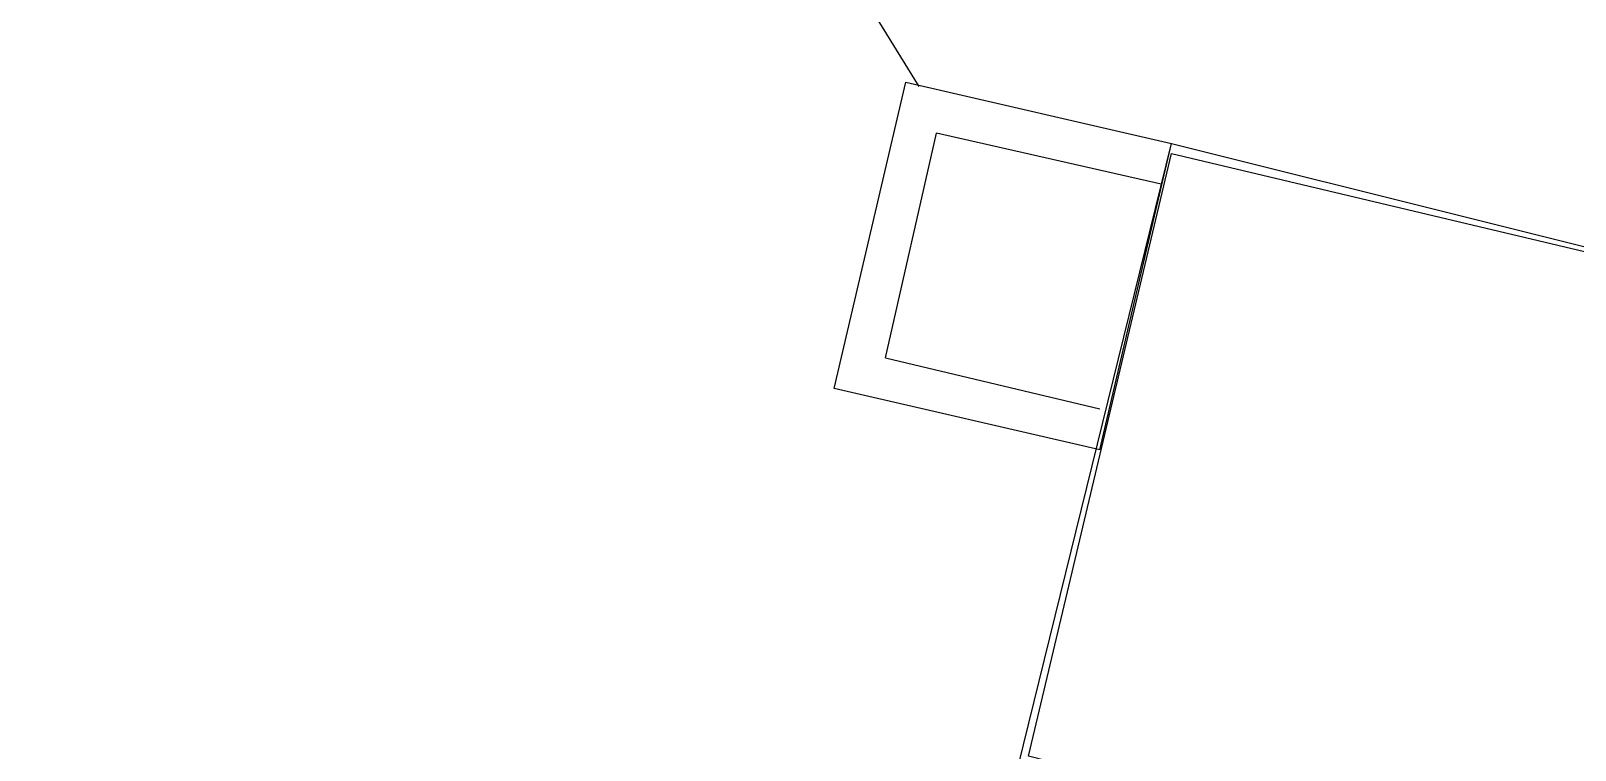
# Model space of a CAD drawing. Header units: feet. Extents: x -84 to 198, y -22 to 181.
# Drawn here: x 102.471 to 104.487, y 30.586 to 31.525 of the extents above; entities that cross this region are included whole.
import ezdxf

# ---------------------------------------------------------------- set-up
doc = ezdxf.new("R2010")
doc.units = ezdxf.units.FT
doc.layers.add('A-LINEA', color=7, linetype='CONTINUOUS')

msp = doc.modelspace()

# ---------------------------------------------------------------- linework, layer by layer
at = {"layer": 'A-LINEA'}
for p, q in [((103.6306, 31.4522), (101.5256, 34.8617)), ((103.52, 31.0578), (103.6133, 31.4578)), ((103.6133, 31.4578), (103.96, 31.3778)), ((103.5867, 31.0978), (103.6533, 31.3911)), ((103.9467, 31.3244), (103.6533, 31.3911)), ((103.8667, 30.9778), (103.96, 31.3778)), ((103.5867, 31.0978), (103.8667, 31.0311)), ((103.8667, 30.9778), (103.52, 31.0578))]:
    msp.add_line(p, q, dxfattribs=at)
for points in [[(103.96, 31.3778), (104.76, 31.1778), (104.5733, 30.3778), (103.76, 30.5644), (103.96, 31.3778)], [(103.96, 31.3644), (104.7467, 31.1778), (104.56, 30.3778), (103.7733, 30.5778), (103.96, 31.3644)]]:
    msp.add_lwpolyline(points, dxfattribs=at)

doc.saveas('drawing.dxf')
